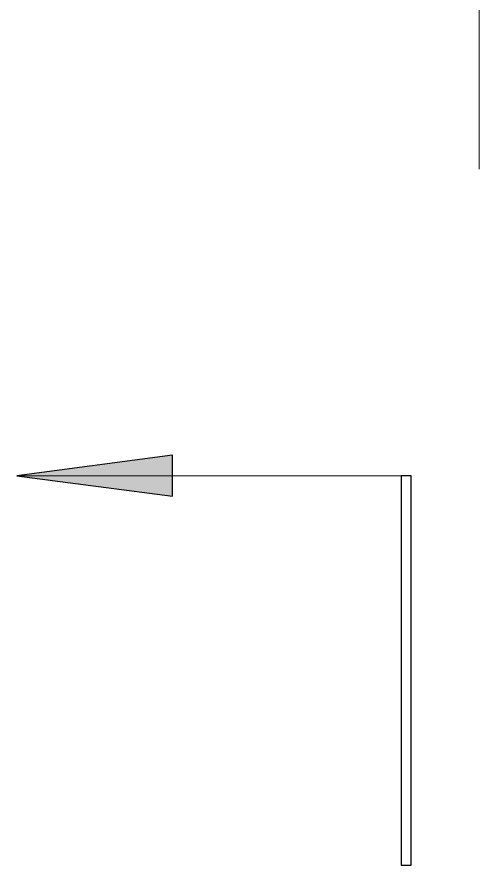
# Model space of a CAD drawing. Header units: millimetres. Extents: x -945 to 945, y -155 to 148.
# Drawn here: x -671.25 to -659.38, y 5.14 to 26.93 of the extents above; entities that cross this region are included whole.
import ezdxf
from ezdxf.lldxf.tags import DXFTag

# ---------------------------------------------------------------- set-up
doc = ezdxf.new("R2010")
doc.units = ezdxf.units.MM
doc.header["$MEASUREMENT"] = 0
doc.layers.add('layer 1', color=7, linetype='Continuous')
tags = doc.linetypes.add('New Line8', pattern=[47.5, 22, -8.5, 8.5, -8.5]).pattern_tags.tags
tags[10:11] = [DXFTag(74, 4), DXFTag(75, 0), DXFTag(340, '0'), DXFTag(46, 1.0), DXFTag(50, 0.0), DXFTag(44, 0.0), DXFTag(45, 0.0)]
tags[8:9] = [DXFTag(74, 4), DXFTag(75, 0), DXFTag(340, '0'), DXFTag(46, 1.0), DXFTag(50, 0.0), DXFTag(44, 0.0), DXFTag(45, 0.0)]
tags[6:7] = [DXFTag(74, 4), DXFTag(75, 0), DXFTag(340, '0'), DXFTag(46, 1.0), DXFTag(50, 0.0), DXFTag(44, 0.0), DXFTag(45, 0.0)]
tags[4:5] = [DXFTag(74, 4), DXFTag(75, 0), DXFTag(340, '0'), DXFTag(46, 1.0), DXFTag(50, 0.0), DXFTag(44, 0.0), DXFTag(45, 0.0)]

msp = doc.modelspace()

# ---------------------------------------------------------------- hatches: boundary and pattern name
at = {"layer": 'layer 1', "true_color": 0xcc6600}
h = msp.add_hatch(color=32, dxfattribs=at)
edge = h.paths.add_edge_path(flags=0)
edge.add_spline(control_points=[(-671.2526, 15.1428), (-671.2526, 15.1428), (-667.2526, 15.6694), (-667.2526, 15.6694), (-667.2526, 15.6694), (-667.2526, 15.6694), (-667.2526, 15.6694), (-667.2526, 15.6694), (-667.2526, 14.6162), (-667.2526, 14.6162), (-667.2526, 14.6162), (-667.2526, 14.6162), (-667.2526, 14.6162), (-667.2526, 14.6162), (-671.2526, 15.1428), (-671.2526, 15.1428)], knot_values=[0, 0, 0, 0, 0.2, 0.2, 0.2, 0.4, 0.4, 0.4, 0.6, 0.6, 0.6, 0.8, 0.8, 0.8, 1, 1, 1, 1], degree=3, periodic=1)

# ---------------------------------------------------------------- linework, layer by layer
at = {"layer": 'layer 1', "color": 5, "linetype": 'New Line8', "lineweight": 13}
msp.add_open_spline([(-659.3778, 42.0225), (-659.3778, 42.0225), (-659.3778, 23.0225), (-659.3778, 23.0225)], degree=3, dxfattribs=at)
at = {"layer": 'layer 1'}
msp.add_open_spline([(-671.2526, 15.1428), (-671.2526, 15.1428), (-667.2526, 15.6694), (-667.2526, 15.6694), (-667.2526, 15.6694), (-667.2526, 15.6694), (-667.2526, 15.6694), (-667.2526, 15.6694), (-667.2526, 14.6162), (-667.2526, 14.6162), (-667.2526, 14.6162), (-667.2526, 14.6162), (-667.2526, 14.6162), (-667.2526, 14.6162), (-671.2526, 15.1428), (-671.2526, 15.1428)], degree=3, knots=[0, 0, 0, 0, 0.2, 0.2, 0.2, 0.4, 0.4, 0.4, 0.6, 0.6, 0.6, 0.8, 0.8, 0.8, 1, 1, 1, 1], dxfattribs=at)
at = {"layer": 'layer 1', "color": 32, "lineweight": 13}
msp.add_open_spline([(-671.2526, 15.1428), (-671.2526, 15.1428), (-661.2526, 15.1428), (-661.2526, 15.1428)], degree=3, dxfattribs=at)
at = {"layer": 'layer 1', "color": 32, "lineweight": 25}
msp.add_open_spline([(-661.3826, 15.1428), (-661.3826, 15.1428), (-661.1226, 15.1428), (-661.1226, 15.1428), (-661.1226, 15.1428), (-661.1226, 5.1428), (-661.1226, 5.1428), (-661.1226, 5.1428), (-661.3826, 5.1428), (-661.3826, 5.1428), (-661.3826, 5.1428), (-661.3826, 15.1428), (-661.3826, 15.1428)], degree=3, knots=[0, 0, 0, 0, 0.25, 0.25, 0.25, 0.5, 0.5, 0.5, 0.75, 0.75, 0.75, 1, 1, 1, 1], dxfattribs=at)

doc.saveas('drawing.dxf')
